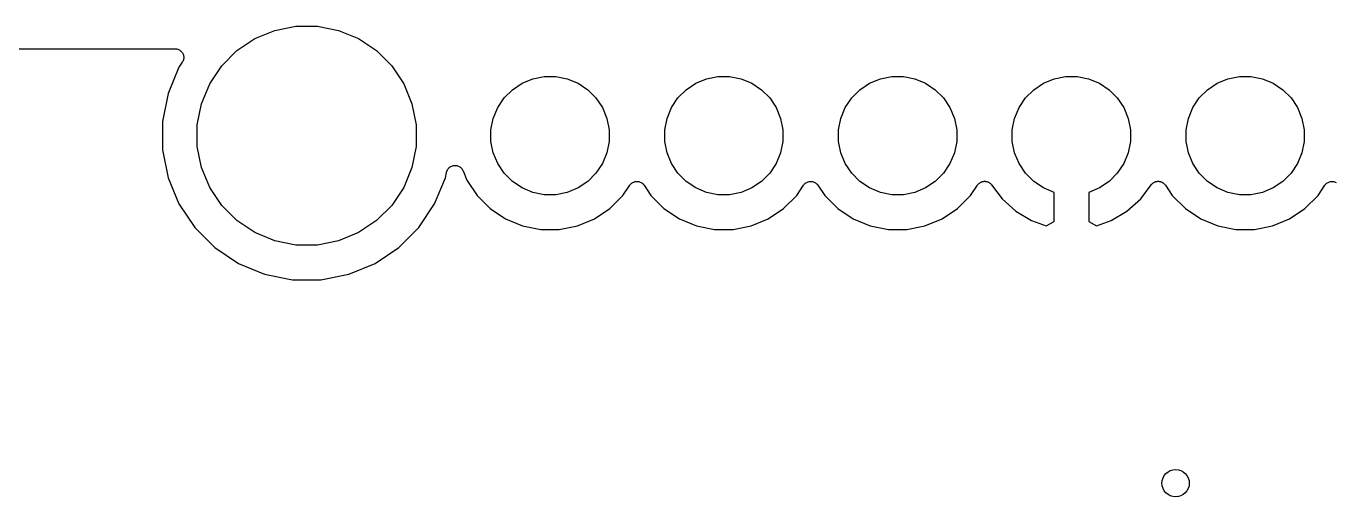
# Model space of a CAD drawing. Extents: x 4.65 to 8.55, y -5.31 to -3.29.
# Drawn here: x 5.039 to 5.792, y -3.558 to -3.287 of the extents above; entities that cross this region are included whole.
import ezdxf

# ---------------------------------------------------------------- set-up
doc = ezdxf.new("R2010")
doc.units = 0
doc.header["$MEASUREMENT"] = 0
doc.layers.add('BLACK', color=7, linetype='CONTINUOUS')

msp = doc.modelspace()

# ---------------------------------------------------------------- linework, layer by layer
at = {"layer": 'BLACK', "linetype": 'CONTINUOUS'}
for p, q in [((5.17016, -3.29418), (5.18163, -3.28943)), ((5.18163, -3.28943), (5.1938, -3.28701)), ((5.1938, -3.28701), (5.2062, -3.28701)), ((5.2062, -3.28701), (5.21837, -3.28943)), ((5.21837, -3.28943), (5.22984, -3.29418)), ((4.655, -3.3), (5.12424, -3.3)), ((5.12424, -3.3), (5.12429, -3.3)), ((5.12429, -3.3), (5.12429, -3.3)), ((5.12429, -3.3), (5.12429, -3.3)), ((5.12429, -3.3), (5.12431, -3.3)), ((5.12431, -3.3), (5.12479, -3.30005)), ((5.12479, -3.30005), (5.12526, -3.3001)), ((5.12526, -3.3001), (5.12527, -3.30011)), ((5.12527, -3.30011), (5.12528, -3.30011)), ((5.12528, -3.30011), (5.12574, -3.30025)), ((5.12574, -3.30025), (5.12619, -3.3004)), ((5.12619, -3.3004), (5.1262, -3.3004)), ((5.1262, -3.3004), (5.12621, -3.3004)), ((5.12621, -3.3004), (5.12663, -3.30063)), ((5.12663, -3.30063), (5.12705, -3.30086)), ((5.15984, -3.30107), (5.17016, -3.29418)), ((5.22984, -3.29418), (5.24016, -3.30107)), ((5.1284, -3.30778), (5.12645, -3.31069)), ((5.12705, -3.30086), (5.12706, -3.30087)), ((5.12706, -3.30087), (5.12707, -3.30087)), ((5.12707, -3.30087), (5.12743, -3.30118)), ((5.12743, -3.30118), (5.1278, -3.30149)), ((5.1278, -3.30149), (5.1278, -3.30149)), ((5.1278, -3.30149), (5.12781, -3.3015)), ((5.12781, -3.3015), (5.12811, -3.30188)), ((5.12811, -3.30188), (5.12841, -3.30224)), ((5.12862, -3.30736), (5.1284, -3.30778)), ((5.12841, -3.30224), (5.12842, -3.30225)), ((5.12842, -3.30225), (5.12842, -3.30226)), ((5.12842, -3.30226), (5.12865, -3.30269)), ((5.12885, -3.30694), (5.12862, -3.30736)), ((5.12865, -3.30269), (5.12887, -3.30311)), ((5.12886, -3.30692), (5.12885, -3.30693)), ((5.12885, -3.30693), (5.12885, -3.30694)), ((5.129, -3.30647), (5.12886, -3.30692)), ((5.12887, -3.30311), (5.12887, -3.30312)), ((5.12887, -3.30312), (5.12888, -3.30313)), ((5.12888, -3.30313), (5.12901, -3.30358)), ((5.12914, -3.30601), (5.129, -3.30647)), ((5.12901, -3.30358), (5.12915, -3.30404)), ((5.12919, -3.30551), (5.12914, -3.30598)), ((5.12914, -3.30598), (5.12914, -3.30599)), ((5.12914, -3.30599), (5.12914, -3.30601)), ((5.12915, -3.30404), (5.12915, -3.30405)), ((5.12915, -3.30405), (5.12915, -3.30406)), ((5.12915, -3.30406), (5.1292, -3.30454)), ((5.12924, -3.30503), (5.12919, -3.30551)), ((5.1292, -3.30454), (5.12924, -3.30501)), ((5.12924, -3.30501), (5.12924, -3.30502)), ((5.12924, -3.30502), (5.12924, -3.30503)), ((5.15107, -3.30984), (5.15984, -3.30107)), ((5.24016, -3.30107), (5.24893, -3.30984)), ((5.12645, -3.31069), (5.1202, -3.32579)), ((5.14418, -3.32016), (5.15107, -3.30984)), ((5.24893, -3.30984), (5.25582, -3.32016)), ((5.13943, -3.33163), (5.14418, -3.32016)), ((5.25582, -3.32016), (5.26057, -3.33163)), ((5.31833, -3.32359), (5.32389, -3.31987)), ((5.32389, -3.31987), (5.33008, -3.31731)), ((5.33008, -3.31731), (5.33665, -3.316)), ((5.33665, -3.316), (5.34335, -3.316)), ((5.34335, -3.316), (5.34992, -3.31731)), ((5.34992, -3.31731), (5.35611, -3.31987)), ((5.35611, -3.31987), (5.36167, -3.32359)), ((5.41833, -3.32359), (5.42389, -3.31987)), ((5.42389, -3.31987), (5.43008, -3.31731)), ((5.43008, -3.31731), (5.43665, -3.316)), ((5.43665, -3.316), (5.44335, -3.316)), ((5.44335, -3.316), (5.44992, -3.31731)), ((5.44992, -3.31731), (5.45611, -3.31987)), ((5.45611, -3.31987), (5.46167, -3.32359)), ((5.51833, -3.32359), (5.52389, -3.31987)), ((5.52389, -3.31987), (5.53008, -3.31731)), ((5.53008, -3.31731), (5.53665, -3.316)), ((5.53665, -3.316), (5.54335, -3.316)), ((5.54335, -3.316), (5.54992, -3.31731)), ((5.54992, -3.31731), (5.55611, -3.31987)), ((5.55611, -3.31987), (5.56167, -3.32359)), ((5.61833, -3.32359), (5.62389, -3.31987)), ((5.62389, -3.31987), (5.63008, -3.31731)), ((5.63008, -3.31731), (5.63665, -3.316)), ((5.63665, -3.316), (5.64335, -3.316)), ((5.64335, -3.316), (5.64992, -3.31731)), ((5.64992, -3.31731), (5.65611, -3.31987)), ((5.65611, -3.31987), (5.66167, -3.32359)), ((5.71833, -3.32359), (5.72389, -3.31987)), ((5.72389, -3.31987), (5.73008, -3.31731)), ((5.73008, -3.31731), (5.73665, -3.316)), ((5.73665, -3.316), (5.74335, -3.316)), ((5.74335, -3.316), (5.74992, -3.31731)), ((5.74992, -3.31731), (5.75611, -3.31987)), ((5.75611, -3.31987), (5.76167, -3.32359)), ((5.1202, -3.32579), (5.11701, -3.34183)), ((5.30987, -3.33389), (5.31359, -3.32833)), ((5.31359, -3.32833), (5.31833, -3.32359)), ((5.36167, -3.32359), (5.36641, -3.32833)), ((5.36641, -3.32833), (5.37013, -3.33389)), ((5.40987, -3.33389), (5.41359, -3.32833)), ((5.41359, -3.32833), (5.41833, -3.32359)), ((5.46167, -3.32359), (5.46641, -3.32833)), ((5.46641, -3.32833), (5.47013, -3.33389)), ((5.50987, -3.33389), (5.51359, -3.32833)), ((5.51359, -3.32833), (5.51833, -3.32359)), ((5.56167, -3.32359), (5.56641, -3.32833)), ((5.56641, -3.32833), (5.57013, -3.33389)), ((5.60987, -3.33389), (5.61359, -3.32833)), ((5.61359, -3.32833), (5.61833, -3.32359)), ((5.66167, -3.32359), (5.66641, -3.32833)), ((5.66641, -3.32833), (5.67013, -3.33389)), ((5.70987, -3.33389), (5.71359, -3.32833)), ((5.71359, -3.32833), (5.71833, -3.32359)), ((5.76167, -3.32359), (5.76641, -3.32833)), ((5.76641, -3.32833), (5.77013, -3.33389)), ((5.13701, -3.3438), (5.13943, -3.33163)), ((5.26057, -3.33163), (5.26299, -3.3438)), ((5.30731, -3.34008), (5.30987, -3.33389)), ((5.37013, -3.33389), (5.37269, -3.34008)), ((5.40731, -3.34008), (5.40987, -3.33389)), ((5.47013, -3.33389), (5.47269, -3.34008)), ((5.50731, -3.34008), (5.50987, -3.33389)), ((5.57013, -3.33389), (5.57269, -3.34008)), ((5.60731, -3.34008), (5.60987, -3.33389)), ((5.67013, -3.33389), (5.67269, -3.34008)), ((5.70731, -3.34008), (5.70987, -3.33389)), ((5.77013, -3.33389), (5.77269, -3.34008)), ((5.11701, -3.34183), (5.11701, -3.35817)), ((5.13701, -3.3562), (5.13701, -3.3438)), ((5.26299, -3.3438), (5.26299, -3.3562)), ((5.306, -3.34665), (5.30731, -3.34008)), ((5.37269, -3.34008), (5.374, -3.34665)), ((5.406, -3.34665), (5.40731, -3.34008)), ((5.47269, -3.34008), (5.474, -3.34665)), ((5.506, -3.34665), (5.50731, -3.34008)), ((5.57269, -3.34008), (5.574, -3.34665)), ((5.606, -3.34665), (5.60731, -3.34008)), ((5.67269, -3.34008), (5.674, -3.34665)), ((5.706, -3.34665), (5.70731, -3.34008)), ((5.77269, -3.34008), (5.774, -3.34665)), ((5.306, -3.35335), (5.306, -3.34665)), ((5.30731, -3.35992), (5.306, -3.35335)), ((5.374, -3.35335), (5.37269, -3.35992)), ((5.374, -3.34665), (5.374, -3.35335)), ((5.406, -3.35335), (5.406, -3.34665)), ((5.40731, -3.35992), (5.406, -3.35335)), ((5.474, -3.35335), (5.47269, -3.35992)), ((5.474, -3.34665), (5.474, -3.35335)), ((5.506, -3.35335), (5.506, -3.34665)), ((5.50731, -3.35992), (5.506, -3.35335)), ((5.574, -3.35335), (5.57269, -3.35992)), ((5.574, -3.34665), (5.574, -3.35335)), ((5.606, -3.35335), (5.606, -3.34665)), ((5.60731, -3.35992), (5.606, -3.35335)), ((5.674, -3.35335), (5.67269, -3.35992)), ((5.674, -3.34665), (5.674, -3.35335)), ((5.706, -3.35335), (5.706, -3.34665)), ((5.70731, -3.35992), (5.706, -3.35335)), ((5.774, -3.35335), (5.77269, -3.35992)), ((5.774, -3.34665), (5.774, -3.35335)), ((5.11701, -3.35817), (5.1202, -3.37421)), ((5.13943, -3.36837), (5.13701, -3.3562)), ((5.26299, -3.3562), (5.26057, -3.36837)), ((5.30987, -3.36611), (5.30731, -3.35992)), ((5.37269, -3.35992), (5.37013, -3.36611)), ((5.40987, -3.36611), (5.40731, -3.35992)), ((5.47269, -3.35992), (5.47013, -3.36611)), ((5.50987, -3.36611), (5.50731, -3.35992)), ((5.57269, -3.35992), (5.57013, -3.36611)), ((5.60987, -3.36611), (5.60731, -3.35992)), ((5.67269, -3.35992), (5.67013, -3.36611)), ((5.70987, -3.36611), (5.70731, -3.35992)), ((5.77269, -3.35992), (5.77013, -3.36611)), ((5.14418, -3.37984), (5.13943, -3.36837)), ((5.26057, -3.36837), (5.25582, -3.37984)), ((5.28182, -3.36857), (5.2822, -3.36826)), ((5.2822, -3.36826), (5.28257, -3.36797)), ((5.28257, -3.36797), (5.28257, -3.36796)), ((5.28257, -3.36796), (5.28258, -3.36796)), ((5.28258, -3.36796), (5.28301, -3.36773)), ((5.28301, -3.36773), (5.28343, -3.36751)), ((5.28343, -3.36751), (5.28344, -3.36751)), ((5.28344, -3.36751), (5.2839, -3.36737)), ((5.28344, -3.36751), (5.28344, -3.36751)), ((5.2839, -3.36737), (5.28437, -3.36723)), ((5.28437, -3.36723), (5.28437, -3.36723)), ((5.28437, -3.36723), (5.28438, -3.36723)), ((5.28438, -3.36723), (5.28486, -3.36719)), ((5.28486, -3.36719), (5.28534, -3.36714)), ((5.28534, -3.36714), (5.28534, -3.36714)), ((5.28534, -3.36714), (5.28535, -3.36714)), ((5.28535, -3.36714), (5.28584, -3.3672)), ((5.28584, -3.3672), (5.28631, -3.36724)), ((5.28631, -3.36724), (5.28631, -3.36725)), ((5.28631, -3.36725), (5.28632, -3.36725)), ((5.28632, -3.36725), (5.28679, -3.36739)), ((5.28679, -3.36739), (5.28724, -3.36753)), ((5.28724, -3.36753), (5.28725, -3.36753)), ((5.28725, -3.36753), (5.28725, -3.36754)), ((5.28725, -3.36754), (5.28767, -3.36776)), ((5.28767, -3.36776), (5.2881, -3.36799)), ((5.2881, -3.36799), (5.28811, -3.368)), ((5.28811, -3.368), (5.28811, -3.368)), ((5.28811, -3.368), (5.28848, -3.3683)), ((5.28848, -3.3683), (5.28885, -3.36861)), ((5.31359, -3.37167), (5.30987, -3.36611)), ((5.37013, -3.36611), (5.36641, -3.37167)), ((5.41359, -3.37167), (5.40987, -3.36611)), ((5.47013, -3.36611), (5.46641, -3.37167)), ((5.51359, -3.37167), (5.50987, -3.36611)), ((5.57013, -3.36611), (5.56641, -3.37167)), ((5.61359, -3.37167), (5.60987, -3.36611)), ((5.67013, -3.36611), (5.66641, -3.37167)), ((5.71359, -3.37167), (5.70987, -3.36611)), ((5.77013, -3.36611), (5.76641, -3.37167)), ((5.1202, -3.37421), (5.12645, -3.38931)), ((5.27355, -3.38931), (5.2798, -3.37421)), ((5.2798, -3.37421), (5.28041, -3.37117)), ((5.28041, -3.37117), (5.28042, -3.37111)), ((5.28042, -3.3711), (5.28057, -3.37063)), ((5.28042, -3.37111), (5.28042, -3.3711)), ((5.28042, -3.37111), (5.28042, -3.37111)), ((5.28042, -3.37111), (5.28042, -3.37111)), ((5.28057, -3.37063), (5.28071, -3.37018)), ((5.28071, -3.37018), (5.28072, -3.37018)), ((5.28072, -3.37017), (5.28095, -3.36975)), ((5.28072, -3.37018), (5.28072, -3.37017)), ((5.28095, -3.36975), (5.28118, -3.36933)), ((5.28118, -3.36933), (5.28119, -3.36932)), ((5.28119, -3.36932), (5.28149, -3.36895)), ((5.28119, -3.36932), (5.28119, -3.36932)), ((5.28149, -3.36895), (5.28181, -3.36858)), ((5.28181, -3.36858), (5.28181, -3.36857)), ((5.28181, -3.36857), (5.28182, -3.36857)), ((5.28885, -3.36861), (5.28886, -3.36862)), ((5.28886, -3.36862), (5.28886, -3.36862)), ((5.28886, -3.36862), (5.28917, -3.369)), ((5.28917, -3.369), (5.28947, -3.36937)), ((5.28947, -3.36937), (5.28947, -3.36938)), ((5.28947, -3.36938), (5.28948, -3.36938)), ((5.28948, -3.36938), (5.28971, -3.36981)), ((5.28971, -3.36981), (5.28993, -3.37023)), ((5.28993, -3.37023), (5.29215, -3.37558)), ((5.29215, -3.37558), (5.29806, -3.38442)), ((5.31833, -3.37641), (5.31359, -3.37167)), ((5.36641, -3.37167), (5.36167, -3.37641)), ((5.41833, -3.37641), (5.41359, -3.37167)), ((5.46641, -3.37167), (5.46167, -3.37641)), ((5.51833, -3.37641), (5.51359, -3.37167)), ((5.56641, -3.37167), (5.56167, -3.37641)), ((5.61833, -3.37641), (5.61359, -3.37167)), ((5.66641, -3.37167), (5.66167, -3.37641)), ((5.71833, -3.37641), (5.71359, -3.37167)), ((5.76641, -3.37167), (5.76167, -3.37641)), ((5.15107, -3.39016), (5.14418, -3.37984)), ((5.25582, -3.37984), (5.24893, -3.39016)), ((5.32389, -3.38013), (5.31833, -3.37641)), ((5.33008, -3.38269), (5.32389, -3.38013)), ((5.33665, -3.384), (5.33008, -3.38269)), ((5.34992, -3.38269), (5.34335, -3.384)), ((5.35611, -3.38013), (5.34992, -3.38269)), ((5.36167, -3.37641), (5.35611, -3.38013)), ((5.38194, -3.38442), (5.38584, -3.37859)), ((5.38584, -3.37859), (5.38587, -3.37855)), ((5.38587, -3.37855), (5.38588, -3.37853)), ((5.38587, -3.37855), (5.38587, -3.37855)), ((5.38587, -3.37855), (5.38587, -3.37855)), ((5.38588, -3.37853), (5.38619, -3.37816)), ((5.38619, -3.37816), (5.38649, -3.3778)), ((5.38649, -3.3778), (5.3865, -3.3778)), ((5.3865, -3.3778), (5.38651, -3.37779)), ((5.38651, -3.37779), (5.38689, -3.37749)), ((5.38689, -3.37749), (5.38725, -3.37719)), ((5.38725, -3.37719), (5.38726, -3.37718)), ((5.38726, -3.37718), (5.38727, -3.37718)), ((5.38727, -3.37718), (5.38769, -3.37696)), ((5.38769, -3.37696), (5.38811, -3.37674)), ((5.38811, -3.37674), (5.38813, -3.37673)), ((5.38813, -3.37673), (5.38814, -3.37673)), ((5.38814, -3.37673), (5.38859, -3.3766)), ((5.38859, -3.3766), (5.38905, -3.37646)), ((5.38905, -3.37646), (5.38906, -3.37646)), ((5.38906, -3.37646), (5.38908, -3.37645)), ((5.38908, -3.37645), (5.38955, -3.37641)), ((5.38955, -3.37641), (5.39002, -3.37637)), ((5.39002, -3.37637), (5.39003, -3.37637)), ((5.39003, -3.37637), (5.39005, -3.37637)), ((5.39005, -3.37637), (5.39052, -3.37642)), ((5.39052, -3.37642), (5.39099, -3.37647)), ((5.39099, -3.37647), (5.39101, -3.37647)), ((5.39101, -3.37647), (5.39102, -3.37647)), ((5.39102, -3.37647), (5.39147, -3.37661)), ((5.39147, -3.37661), (5.39193, -3.37675)), ((5.39193, -3.37675), (5.39194, -3.37676)), ((5.39194, -3.37676), (5.39195, -3.37676)), ((5.39195, -3.37676), (5.39237, -3.37699)), ((5.39237, -3.37699), (5.39279, -3.37721)), ((5.39279, -3.37721), (5.3928, -3.37722)), ((5.3928, -3.37722), (5.39281, -3.37723)), ((5.39281, -3.37723), (5.39317, -3.37753)), ((5.39317, -3.37753), (5.39354, -3.37783)), ((5.39354, -3.37783), (5.39355, -3.37784)), ((5.39355, -3.37784), (5.39356, -3.37785)), ((5.39356, -3.37785), (5.39386, -3.37822)), ((5.39386, -3.37822), (5.39416, -3.37859)), ((5.39416, -3.37859), (5.39806, -3.38442)), ((5.42389, -3.38013), (5.41833, -3.37641)), ((5.43008, -3.38269), (5.42389, -3.38013)), ((5.43665, -3.384), (5.43008, -3.38269)), ((5.44992, -3.38269), (5.44335, -3.384)), ((5.45611, -3.38013), (5.44992, -3.38269)), ((5.46167, -3.37641), (5.45611, -3.38013)), ((5.48194, -3.38442), (5.48584, -3.37859)), ((5.48584, -3.37859), (5.48587, -3.37855)), ((5.48587, -3.37855), (5.48588, -3.37853)), ((5.48587, -3.37855), (5.48587, -3.37855)), ((5.48587, -3.37855), (5.48587, -3.37855)), ((5.48588, -3.37853), (5.48619, -3.37816)), ((5.48619, -3.37816), (5.48649, -3.3778)), ((5.48649, -3.3778), (5.4865, -3.3778)), ((5.4865, -3.3778), (5.48651, -3.37779)), ((5.48651, -3.37779), (5.48689, -3.37749)), ((5.48689, -3.37749), (5.48725, -3.37719)), ((5.48725, -3.37719), (5.48726, -3.37718)), ((5.48726, -3.37718), (5.48727, -3.37718)), ((5.48727, -3.37718), (5.48769, -3.37696)), ((5.48769, -3.37696), (5.48811, -3.37674)), ((5.48811, -3.37674), (5.48813, -3.37673)), ((5.48813, -3.37673), (5.48814, -3.37673)), ((5.48814, -3.37673), (5.48859, -3.3766)), ((5.48859, -3.3766), (5.48905, -3.37646)), ((5.48905, -3.37646), (5.48906, -3.37646)), ((5.48906, -3.37646), (5.48908, -3.37645)), ((5.48908, -3.37645), (5.48955, -3.37641)), ((5.48955, -3.37641), (5.49002, -3.37637)), ((5.49002, -3.37637), (5.49003, -3.37637)), ((5.49003, -3.37637), (5.49005, -3.37637)), ((5.49005, -3.37637), (5.49052, -3.37642)), ((5.49052, -3.37642), (5.49099, -3.37647)), ((5.49099, -3.37647), (5.49101, -3.37647)), ((5.49101, -3.37647), (5.49102, -3.37647)), ((5.49102, -3.37647), (5.49147, -3.37661)), ((5.49147, -3.37661), (5.49193, -3.37675)), ((5.49193, -3.37675), (5.49194, -3.37676)), ((5.49194, -3.37676), (5.49195, -3.37676)), ((5.49195, -3.37676), (5.49237, -3.37699)), ((5.49237, -3.37699), (5.49279, -3.37721)), ((5.49279, -3.37721), (5.4928, -3.37722)), ((5.4928, -3.37722), (5.49281, -3.37723)), ((5.49281, -3.37723), (5.49317, -3.37753)), ((5.49317, -3.37753), (5.49354, -3.37783)), ((5.49354, -3.37783), (5.49355, -3.37784)), ((5.49355, -3.37784), (5.49356, -3.37785)), ((5.49356, -3.37785), (5.49386, -3.37822)), ((5.49386, -3.37822), (5.49416, -3.37859)), ((5.49416, -3.37859), (5.49806, -3.38442)), ((5.52389, -3.38013), (5.51833, -3.37641)), ((5.53008, -3.38269), (5.52389, -3.38013)), ((5.53665, -3.384), (5.53008, -3.38269)), ((5.54992, -3.38269), (5.54335, -3.384)), ((5.55611, -3.38013), (5.54992, -3.38269)), ((5.56167, -3.37641), (5.55611, -3.38013)), ((5.58194, -3.38442), (5.58591, -3.37849)), ((5.58591, -3.37849), (5.58595, -3.37843)), ((5.58595, -3.37843), (5.58617, -3.37817)), ((5.58617, -3.37817), (5.58638, -3.37789)), ((5.58638, -3.37789), (5.58648, -3.3778)), ((5.58648, -3.3778), (5.58658, -3.37769)), ((5.58658, -3.37769), (5.58685, -3.37747)), ((5.58685, -3.37747), (5.5871, -3.37724)), ((5.5871, -3.37724), (5.58723, -3.37717)), ((5.58723, -3.37717), (5.58734, -3.37708)), ((5.58734, -3.37708), (5.58764, -3.37692)), ((5.58764, -3.37692), (5.58794, -3.37674)), ((5.58794, -3.37674), (5.58808, -3.37669)), ((5.58808, -3.37669), (5.58821, -3.37663)), ((5.58821, -3.37663), (5.58854, -3.37653)), ((5.58854, -3.37653), (5.58886, -3.37641)), ((5.58886, -3.37641), (5.589, -3.37639)), ((5.589, -3.37639), (5.58914, -3.37635)), ((5.58914, -3.37635), (5.58949, -3.37632)), ((5.58949, -3.37632), (5.58983, -3.37627)), ((5.58983, -3.37627), (5.58997, -3.37628)), ((5.58997, -3.37628), (5.59011, -3.37627)), ((5.59011, -3.37627), (5.59046, -3.3763)), ((5.59046, -3.3763), (5.5908, -3.37632)), ((5.5908, -3.37632), (5.59094, -3.37636)), ((5.59094, -3.37636), (5.59108, -3.37637)), ((5.59108, -3.37637), (5.59141, -3.37647)), ((5.59141, -3.37647), (5.59175, -3.37656)), ((5.59175, -3.37656), (5.59188, -3.37662)), ((5.59188, -3.37662), (5.59202, -3.37666)), ((5.59202, -3.37666), (5.59232, -3.37683)), ((5.59232, -3.37683), (5.59263, -3.37697)), ((5.59263, -3.37697), (5.59275, -3.37706)), ((5.59275, -3.37706), (5.59287, -3.37713)), ((5.59287, -3.37713), (5.59314, -3.37735)), ((5.59314, -3.37735), (5.59341, -3.37755)), ((5.59341, -3.37755), (5.59351, -3.37766)), ((5.59351, -3.37766), (5.59362, -3.37775)), ((5.59362, -3.37775), (5.59384, -3.37802)), ((5.59384, -3.37802), (5.59407, -3.37827)), ((5.59407, -3.37827), (5.60013, -3.38639)), ((5.62389, -3.38013), (5.61833, -3.37641)), ((5.63, -3.38266), (5.62389, -3.38013)), ((5.63, -3.3995), (5.63, -3.38266)), ((5.65611, -3.38013), (5.65, -3.38266)), ((5.65, -3.38266), (5.65, -3.3995)), ((5.66167, -3.37641), (5.65611, -3.38013)), ((5.67987, -3.38639), (5.68593, -3.37827)), ((5.68593, -3.37827), (5.68597, -3.37822)), ((5.68597, -3.37822), (5.68621, -3.37797)), ((5.68621, -3.37797), (5.68643, -3.3777)), ((5.68643, -3.3777), (5.68654, -3.37761)), ((5.68654, -3.37761), (5.68664, -3.37751)), ((5.68664, -3.37751), (5.68692, -3.37731)), ((5.68692, -3.37731), (5.68718, -3.37709)), ((5.68718, -3.37709), (5.68731, -3.37702)), ((5.68731, -3.37702), (5.68743, -3.37694)), ((5.68743, -3.37694), (5.68774, -3.3768)), ((5.68774, -3.3768), (5.68805, -3.37664)), ((5.68805, -3.37664), (5.68819, -3.37659)), ((5.68819, -3.37659), (5.68832, -3.37653)), ((5.68832, -3.37653), (5.68865, -3.37646)), ((5.68865, -3.37646), (5.68898, -3.37636)), ((5.68898, -3.37636), (5.68913, -3.37634)), ((5.68913, -3.37634), (5.68927, -3.37631)), ((5.68927, -3.37631), (5.68961, -3.3763)), ((5.68961, -3.3763), (5.68996, -3.37627)), ((5.68996, -3.37627), (5.6901, -3.37628)), ((5.6901, -3.37628), (5.69024, -3.37628)), ((5.69024, -3.37628), (5.69058, -3.37633)), ((5.69058, -3.37633), (5.69093, -3.37637)), ((5.69093, -3.37637), (5.69106, -3.37641)), ((5.69106, -3.37641), (5.69121, -3.37643)), ((5.69121, -3.37643), (5.69153, -3.37655)), ((5.69153, -3.37655), (5.69186, -3.37665)), ((5.69186, -3.37665), (5.69199, -3.37672)), ((5.69199, -3.37672), (5.69212, -3.37677)), ((5.69212, -3.37677), (5.69242, -3.37695)), ((5.69242, -3.37695), (5.69272, -3.37711)), ((5.69272, -3.37711), (5.69283, -3.37721)), ((5.69283, -3.37721), (5.69295, -3.37728)), ((5.69295, -3.37728), (5.69321, -3.37752)), ((5.69321, -3.37752), (5.69347, -3.37773)), ((5.69347, -3.37773), (5.69356, -3.37785)), ((5.69356, -3.37785), (5.69367, -3.37795)), ((5.69367, -3.37795), (5.69387, -3.37822)), ((5.69387, -3.37822), (5.69409, -3.37849)), ((5.69409, -3.37849), (5.69806, -3.38442)), ((5.72389, -3.38013), (5.71833, -3.37641)), ((5.73008, -3.38269), (5.72389, -3.38013)), ((5.73665, -3.384), (5.73008, -3.38269)), ((5.74992, -3.38269), (5.74335, -3.384)), ((5.75611, -3.38013), (5.74992, -3.38269)), ((5.76167, -3.37641), (5.75611, -3.38013)), ((5.78194, -3.38442), (5.78584, -3.37859)), ((5.78584, -3.37859), (5.78587, -3.37855)), ((5.78587, -3.37855), (5.78588, -3.37853)), ((5.78587, -3.37855), (5.78587, -3.37855)), ((5.78587, -3.37855), (5.78587, -3.37855)), ((5.78588, -3.37853), (5.78619, -3.37816)), ((5.78619, -3.37816), (5.78649, -3.3778)), ((5.78649, -3.3778), (5.7865, -3.3778)), ((5.7865, -3.3778), (5.78651, -3.37779)), ((5.78651, -3.37779), (5.78689, -3.37749)), ((5.78689, -3.37749), (5.78725, -3.37719)), ((5.78725, -3.37719), (5.78726, -3.37718)), ((5.78726, -3.37718), (5.78727, -3.37718)), ((5.78727, -3.37718), (5.78769, -3.37696)), ((5.78769, -3.37696), (5.78811, -3.37674)), ((5.78811, -3.37674), (5.78813, -3.37673)), ((5.78813, -3.37673), (5.78814, -3.37673)), ((5.78814, -3.37673), (5.78859, -3.3766)), ((5.78859, -3.3766), (5.78905, -3.37646)), ((5.78905, -3.37646), (5.78906, -3.37646)), ((5.78906, -3.37646), (5.78908, -3.37645)), ((5.78908, -3.37645), (5.78955, -3.37641)), ((5.78955, -3.37641), (5.79002, -3.37637)), ((5.79002, -3.37637), (5.79003, -3.37637)), ((5.79003, -3.37637), (5.79005, -3.37637)), ((5.79005, -3.37637), (5.79052, -3.37642)), ((5.79052, -3.37642), (5.79099, -3.37647)), ((5.79099, -3.37647), (5.79101, -3.37647)), ((5.79101, -3.37647), (5.79102, -3.37647)), ((5.79102, -3.37647), (5.79147, -3.37661)), ((5.79147, -3.37661), (5.79193, -3.37675)), ((5.79193, -3.37675), (5.79194, -3.37676)), ((5.79194, -3.37676), (5.79195, -3.37676)), ((5.79195, -3.37676), (5.79237, -3.37699)), ((5.12645, -3.38931), (5.13554, -3.4029)), ((5.15984, -3.39893), (5.15107, -3.39016)), ((5.24893, -3.39016), (5.24016, -3.39893)), ((5.26446, -3.4029), (5.27355, -3.38931)), ((5.29806, -3.38442), (5.30558, -3.39194)), ((5.34335, -3.384), (5.33665, -3.384)), ((5.37442, -3.39194), (5.38194, -3.38442)), ((5.39806, -3.38442), (5.40558, -3.39194)), ((5.44335, -3.384), (5.43665, -3.384)), ((5.47442, -3.39194), (5.48194, -3.38442)), ((5.49806, -3.38442), (5.50558, -3.39194)), ((5.54335, -3.384), (5.53665, -3.384)), ((5.57442, -3.39194), (5.58194, -3.38442)), ((5.60013, -3.38639), (5.608, -3.39347)), ((5.672, -3.39347), (5.67987, -3.38639)), ((5.69806, -3.38442), (5.70558, -3.39194)), ((5.74335, -3.384), (5.73665, -3.384)), ((5.77442, -3.39194), (5.78194, -3.38442)), ((5.30558, -3.39194), (5.31442, -3.39785)), ((5.31442, -3.39785), (5.32425, -3.40192)), ((5.35575, -3.40192), (5.36558, -3.39785)), ((5.36558, -3.39785), (5.37442, -3.39194)), ((5.40558, -3.39194), (5.41442, -3.39785)), ((5.41442, -3.39785), (5.42425, -3.40192)), ((5.45575, -3.40192), (5.46558, -3.39785)), ((5.46558, -3.39785), (5.47442, -3.39194)), ((5.50558, -3.39194), (5.51442, -3.39785)), ((5.51442, -3.39785), (5.52425, -3.40192)), ((5.55575, -3.40192), (5.56558, -3.39785)), ((5.56558, -3.39785), (5.57442, -3.39194)), ((5.608, -3.39347), (5.61709, -3.39887)), ((5.66291, -3.39887), (5.672, -3.39347)), ((5.70558, -3.39194), (5.71442, -3.39785)), ((5.71442, -3.39785), (5.72425, -3.40192)), ((5.75575, -3.40192), (5.76558, -3.39785)), ((5.76558, -3.39785), (5.77442, -3.39194)), ((5.13554, -3.4029), (5.1471, -3.41446)), ((5.17016, -3.40582), (5.15984, -3.39893)), ((5.18163, -3.41057), (5.17016, -3.40582)), ((5.22984, -3.40582), (5.21837, -3.41057)), ((5.24016, -3.39893), (5.22984, -3.40582)), ((5.2529, -3.41446), (5.26446, -3.4029)), ((5.32425, -3.40192), (5.33468, -3.404)), ((5.33468, -3.404), (5.34532, -3.404)), ((5.34532, -3.404), (5.35575, -3.40192)), ((5.42425, -3.40192), (5.43468, -3.404)), ((5.43468, -3.404), (5.44532, -3.404)), ((5.44532, -3.404), (5.45575, -3.40192)), ((5.52425, -3.40192), (5.53468, -3.404)), ((5.53468, -3.404), (5.54532, -3.404)), ((5.54532, -3.404), (5.55575, -3.40192)), ((5.61709, -3.39887), (5.62549, -3.40184)), ((5.62549, -3.40184), (5.63, -3.3995)), ((5.65, -3.3995), (5.65451, -3.40184)), ((5.65451, -3.40184), (5.66291, -3.39887)), ((5.72425, -3.40192), (5.73468, -3.404)), ((5.73468, -3.404), (5.74532, -3.404)), ((5.74532, -3.404), (5.75575, -3.40192)), ((5.1938, -3.41299), (5.18163, -3.41057)), ((5.2062, -3.41299), (5.1938, -3.41299)), ((5.21837, -3.41057), (5.2062, -3.41299)), ((5.1471, -3.41446), (5.16069, -3.42355)), ((5.23931, -3.42355), (5.2529, -3.41446)), ((5.16069, -3.42355), (5.17579, -3.4298)), ((5.22421, -3.4298), (5.23931, -3.42355)), ((5.17579, -3.4298), (5.19183, -3.43299)), ((5.19183, -3.43299), (5.20817, -3.43299)), ((5.20817, -3.43299), (5.22421, -3.4298))]:
    msp.add_line(p, q, dxfattribs=at)
at = {"layer": 'BLACK'}
msp.add_circle((5.7, -3.55), 0.00787, dxfattribs=at)

doc.saveas('drawing.dxf')
